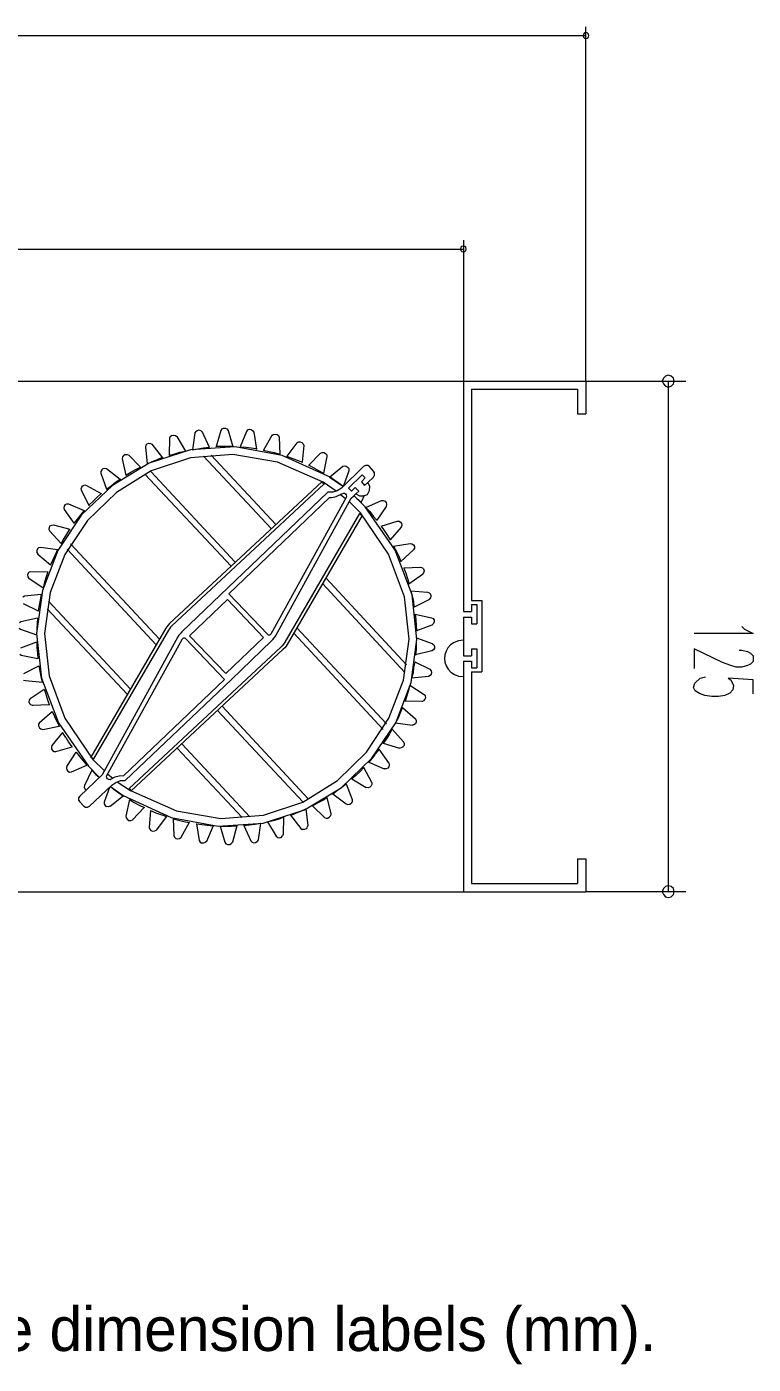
# Model space of a CAD drawing. Extents: x 0 to 248, y -13 to 117.
# Drawn here: x 182 to 248.2, y -13.2 to 108.7 of the extents above; entities that cross this region are included whole.
import ezdxf

# ---------------------------------------------------------------- set-up
doc = ezdxf.new("R2010")
doc.units = 0
doc.layers.add('GEOMETRY', color=7, linetype='Continuous')
doc.layers.add('NOTE', color=1, linetype='Continuous')

msp = doc.modelspace()

# ---------------------------------------------------------------- linework, layer by layer
at = {"layer": 'GEOMETRY', "lineweight": 13}
for points in [[(232.92, 76.38), (232.92, 108.68)], [(232.92, 107.86), (18.58, 107.86)], [(221.76, 89.24), (221.76, 76.38)], [(29.77, 88.42), (221.76, 88.42)], [(29.77, 76.38), (221.76, 76.38)], [(221.76, 76.38), (232.92, 76.38)], [(221.76, 76.38), (221.76, 56.34)], [(222.49, 75.65), (232.16, 75.65)], [(222.49, 75.65), (222.49, 56.4)], [(232.16, 75.65), (232.16, 73.42)], [(232.92, 76.38), (232.92, 73.42)], [(232.92, 76.38), (242.02, 76.38)], [(240.42, 76.38), (240.42, 29.86)], [(232.16, 73.42), (232.92, 73.42)], [(197.49, 71.9), (197.68, 71.94), (197.84, 71.87)], [(199.73, 72.03), (199.64, 71.9)], [(199.73, 72.03), (199.89, 72.09)], [(199.89, 72.09), (200.05, 72.09), (200.2, 72.03)], [(200.2, 72.03), (200.3, 71.9)], [(202.09, 71.94), (201.97, 71.81)], [(202.09, 71.94), (202.25, 72), (202.41, 71.97), (202.57, 71.87)], [(192.92, 70.67), (193.08, 70.74), (193.24, 70.71), (193.37, 70.64)], [(194.97, 71.18), (194.94, 69.63)], [(195.04, 71.34), (194.97, 71.18)], [(194.97, 71.18), (194.97, 71.15)], [(195.04, 71.34), (195.16, 71.43)], [(195.16, 71.43), (195.32, 71.46), (195.51, 71.43), (195.63, 71.34)], [(195.63, 71.34), (196.42, 70.01)], [(195.63, 71.34), (195.63, 71.31)], [(197.27, 71.68), (197.05, 70.14)], [(197.37, 71.81), (197.27, 71.68)], [(197.27, 71.68), (197.27, 71.65)], [(197.37, 71.81), (197.49, 71.9)], [(197.84, 71.87), (197.93, 71.78)], [(197.94, 71.78), (198.57, 70.36)], [(197.94, 71.78), (197.94, 71.75)], [(199.64, 71.9), (199.23, 70.42)], [(199.64, 71.9), (199.64, 71.87)], [(200.3, 71.9), (200.74, 70.42)], [(200.3, 71.9), (200.3, 71.87)], [(201.97, 71.81), (201.4, 70.39)], [(201.97, 71.81), (201.97, 71.78)], [(202.57, 71.87), (202.66, 71.75)], [(202.66, 71.75), (202.91, 70.2)], [(202.66, 71.75), (202.66, 71.72)], [(204.3, 71.43), (203.54, 70.11)], [(204.3, 71.43), (204.43, 71.53)], [(204.3, 71.43), (204.3, 71.4)], [(204.43, 71.53), (204.62, 71.56), (204.77, 71.53)], [(204.77, 71.53), (204.9, 71.43)], [(204.9, 71.43), (204.96, 71.27)], [(204.96, 71.27), (205.03, 69.73)], [(204.96, 71.27), (204.96, 71.24)], [(206.57, 70.77), (205.66, 69.54)], [(206.57, 70.77), (206.73, 70.86)], [(206.57, 70.77), (206.57, 70.74)], [(206.73, 70.86), (206.88, 70.86), (207.04, 70.8)], [(207.04, 70.8), (207.14, 70.67)], [(210.76, 66.8), (209.6, 67.62), (205.23, 69.61), (200.95, 70.4), (196.87, 70.13), (193.11, 68.91), (189.77, 66.89), (186.96, 64.19), (184.8, 60.95), (183.4, 57.31), (182.86, 53.39), (183.31, 49.33), (184.84, 45.25), (187.57, 41.3), (188.57, 40.3)], [(210.16, 66.36), (208.96, 67.18), (204.8, 69), (200.74, 69.69), (196.87, 69.39), (193.3, 68.2), (190.13, 66.25), (187.48, 63.68), (185.43, 60.59), (184.1, 57.13), (183.58, 53.4), (183.99, 49.54), (185.42, 45.66), (187.98, 41.9), (189.02, 40.89)], [(190.69, 69.48), (190.66, 69.32), (191, 67.81)], [(190.78, 69.6), (190.69, 69.48)], [(190.78, 69.6), (190.91, 69.7)], [(190.91, 69.7), (191.1, 69.7), (191.25, 69.64)], [(191.25, 69.63), (192.33, 68.56)], [(191.25, 69.63), (191.25, 69.6)], [(192.8, 70.55), (192.77, 70.39)], [(192.77, 70.39), (192.92, 68.85)], [(192.77, 70.39), (192.77, 70.36)], [(192.92, 70.67), (192.8, 70.55)], [(193.37, 70.64), (194.34, 69.41)], [(193.37, 70.64), (193.37, 70.61)], [(194.94, 69.63), (195.45, 69.76)], [(194.94, 69.63), (194.94, 69.6)], [(195.45, 69.76), (195.92, 69.92)], [(195.92, 69.92), (196.42, 70.01)], [(196.42, 70.01), (196.42, 69.98)], [(197.05, 70.14), (197.56, 70.23)], [(197.05, 70.14), (197.05, 70.11)], [(197.56, 70.23), (198.06, 70.3)], [(198.06, 70.3), (198.57, 70.36)], [(198.06, 69.54), (204.24, 62.95)], [(198.57, 70.36), (198.57, 70.33)], [(198.75, 69.63), (204.65, 63.33)], [(200.74, 70.42), (199.23, 70.42)], [(199.23, 70.42), (199.23, 70.39)], [(200.74, 70.42), (200.74, 70.39)], [(201.4, 70.39), (201.91, 70.36)], [(201.4, 70.39), (201.4, 70.36)], [(201.91, 70.36), (202.41, 70.3)], [(202.41, 70.3), (202.85, 70.24)], [(202.88, 70.23), (202.91, 70.2)], [(202.91, 70.2), (202.91, 70.17)], [(203.54, 70.11), (204.05, 69.98)], [(203.54, 70.11), (203.54, 70.08)], [(204.05, 69.98), (204.52, 69.89)], [(204.52, 69.89), (205.03, 69.73)], [(205.03, 69.73), (205.03, 69.7)], [(205.66, 69.54), (206.13, 69.38)], [(205.66, 69.54), (205.66, 69.51)], [(207.2, 70.52), (207.07, 69)], [(207.14, 70.67), (207.2, 70.52)], [(207.2, 70.52), (207.2, 70.49)], [(208.74, 69.82), (207.67, 68.72)], [(208.74, 69.82), (208.87, 69.89), (209.06, 69.89), (209.18, 69.79)], [(208.74, 69.82), (208.74, 69.79)], [(209.31, 69.51), (209, 68)], [(209.19, 69.79), (209.31, 69.67), (209.31, 69.51)], [(209.31, 69.51), (209.31, 69.48)], [(188.8, 68.31), (188.7, 68.15)], [(188.8, 68.31), (188.92, 68.41)], [(188.92, 68.41), (189.08, 68.44), (189.24, 68.41)], [(189.24, 68.41), (190.47, 67.46)], [(189.24, 68.41), (189.24, 68.38)], [(190.65, 69.32), (190.65, 69.29)], [(191.44, 68.09), (191.88, 68.34)], [(191.88, 68.34), (192.33, 68.56)], [(192.33, 68.56), (192.33, 68.53)], [(192.92, 68.85), (193.4, 69.07)], [(192.92, 68.85), (192.92, 68.82)], [(193.4, 69.07), (193.87, 69.26)], [(194.34, 69.42), (193.96, 69.29), (193.87, 69.26)], [(194.34, 69.42), (194.34, 69.38)], [(213.19, 68.6), (213.03, 68.69), (212.84, 68.69), (212.65, 68.6), (210.64, 66.64), (210.26, 66.39), (209.85, 66.26), (209.41, 66.26), (196.08, 53.53)], [(206.13, 69.38), (206.6, 69.19)], [(206.6, 69.19), (207.08, 69)], [(207.07, 69), (207.07, 68.97)], [(207.67, 68.72), (208.11, 68.5)], [(207.67, 68.72), (207.67, 68.69)], [(208.11, 68.5), (208.55, 68.25)], [(209.56, 67.65), (210.76, 68.63)], [(210.76, 68.63), (210.92, 68.66), (211.08, 68.63), (211.24, 68.53)], [(210.76, 68.63), (210.76, 68.6)], [(211.23, 68.53), (211.3, 68.41), (211.3, 68.22)], [(213.57, 67.65), (213.66, 67.81), (213.66, 68.03), (213.57, 68.19), (213.19, 68.6)], [(188.7, 68.15), (188.7, 68), (189.24, 66.55)], [(188.7, 68), (188.7, 67.97)], [(189.65, 66.86), (190.06, 67.18)], [(190.06, 67.18), (190.47, 67.46)], [(190.47, 67.46), (190.47, 67.43)], [(191, 67.81), (191.44, 68.09)], [(191, 67.81), (191, 67.78)], [(192.73, 67.9), (200.58, 59.52)], [(193.27, 68.15), (200.96, 59.9)], [(194.97, 54.29), (208.84, 67.21)], [(208.56, 68.25), (209, 68)], [(208.84, 67.21), (209.03, 66.99)], [(208.84, 67.21), (208.84, 67.18)], [(209, 68), (209, 67.97)], [(209.56, 67.65), (209.97, 67.37)], [(209.56, 67.65), (209.56, 67.62)], [(209.97, 67.37), (210.38, 67.08)], [(210.38, 67.08), (210.76, 66.8)], [(211.3, 68.22), (210.82, 66.83)], [(211.27, 66.64), (212.53, 67.84)], [(211.3, 68.22), (211.3, 68.19)], [(212.46, 67.21), (212.81, 67.56)], [(212.46, 67.21), (212.75, 66.89)], [(212.53, 67.84), (212.81, 67.56)], [(212.75, 66.89), (213.03, 67.15)], [(213, 66.07), (213.19, 66.42), (213.22, 66.8), (213.03, 67.15)], [(213.03, 67.15), (213.57, 67.65)], [(186.9, 66.61), (186.93, 66.45), (187.63, 65.07), (188.01, 65.44)], [(186.97, 66.77), (186.91, 66.61)], [(186.94, 66.45), (186.94, 66.42)], [(186.97, 66.77), (187.09, 66.89)], [(187.09, 66.89), (187.25, 66.93), (187.41, 66.89), (188.73, 66.14)], [(187.41, 66.89), (187.41, 66.86)], [(188.35, 65.79), (188.73, 66.14)], [(188.73, 66.14), (188.73, 66.11)], [(189.24, 66.55), (189.65, 66.86)], [(189.24, 66.55), (189.24, 66.52)], [(189.58, 39.44), (190.75, 38.63), (195.13, 36.63), (199.41, 35.83), (203.5, 36.1), (207.26, 37.32), (210.61, 39.33), (213.42, 42.03), (215.58, 45.26), (216.98, 48.91), (217.52, 52.83), (217.07, 56.9), (215.54, 60.98), (212.81, 64.94), (211.77, 65.95)], [(195.19, 54.1), (209.03, 66.99)], [(200.36, 57), (209.56, 65.79), (209.73, 65.79), (209.89, 65.8), (210.03, 65.83), (210.16, 65.87), (210.28, 65.92), (210.39, 65.98), (210.49, 66.03), (210.58, 66.08), (210.67, 66.12), (210.76, 66.16), (210.84, 66.17), (210.92, 66.17), (211.01, 66.11)], [(209.03, 66.99), (209.03, 66.96)], [(211.01, 65.66), (210.54, 66.04)], [(211.01, 66.11), (211.08, 66.01), (211.11, 65.89), (211.08, 65.79)], [(211.27, 66.64), (211.55, 66.36)], [(211.52, 65.73), (211.74, 65.89), (211.96, 66.11), (212.27, 65.92), (212.65, 65.92), (213, 66.07)], [(211.55, 66.36), (211.9, 66.7)], [(211.77, 65.95), (212.05, 65.7)], [(211.9, 66.7), (212.21, 66.36)], [(211.96, 66.11), (212.21, 66.36)], [(212.72, 65.95), (212.43, 65.35)], [(185.45, 65.13), (185.36, 65), (185.33, 64.85)], [(185.33, 64.85), (185.36, 64.69), (186.24, 63.43)], [(185.36, 64.69), (185.36, 64.66)], [(185.45, 65.13), (185.61, 65.19), (185.77, 65.19), (187.19, 64.59)], [(185.77, 65.19), (185.77, 65.16)], [(187.63, 65.07), (187.63, 65.03)], [(188.01, 65.44), (188.35, 65.79)], [(190.21, 39.88), (191.41, 39.07), (195.59, 37.23), (199.66, 36.54), (203.54, 36.84), (207.11, 38.03), (210.27, 39.98), (212.93, 42.56), (214.97, 45.66), (216.3, 49.13), (216.8, 52.86), (216.38, 56.73), (214.94, 60.61), (212.37, 64.37), (211.36, 65.38)], [(211.08, 65.79), (204.21, 53.34), (204.14, 53.28)], [(204.27, 52.71), (204.39, 52.84), (204.52, 53), (204.55, 53.03), (204.62, 53.15), (211.52, 65.73)], [(212.05, 65.7), (212.43, 65.35)], [(212.43, 65.35), (212.43, 65.32)], [(212.87, 64.88), (214.29, 65.51)], [(212.87, 64.88), (213.22, 64.5)], [(212.87, 64.88), (212.87, 64.85)], [(214.7, 64.97), (213.85, 63.71)], [(214.29, 65.51), (214.45, 65.51), (214.61, 65.45)], [(214.29, 65.51), (214.29, 65.48)], [(214.61, 65.44), (214.7, 65.32), (214.73, 65.16), (214.7, 64.97)], [(214.7, 64.97), (214.7, 64.94)], [(186.56, 63.8), (186.24, 63.43)], [(186.24, 63.43), (186.24, 63.4)], [(186.87, 64.21), (186.72, 64.03), (186.56, 63.81)], [(187.19, 64.59), (186.87, 64.21)], [(187.19, 64.59), (187.19, 64.56)], [(212.27, 64.31), (205.47, 52.59)], [(212.53, 64.15), (205.69, 52.4)], [(212.28, 64.31), (212.53, 64.15)], [(212.28, 64.31), (212.28, 64.28)], [(212.53, 64.15), (212.53, 64.12)], [(213.22, 64.5), (213.53, 64.09)], [(213.53, 64.09), (213.85, 63.71)], [(213.85, 63.71), (213.85, 63.68)], [(214.26, 63.18), (215.71, 63.62), (215.9, 63.62), (216.03, 63.52)], [(215.71, 63.62), (215.71, 63.58)], [(216.03, 63.52), (216.12, 63.4), (216.15, 63.24), (216.09, 63.08)], [(184, 63.05), (183.97, 62.89), (184.04, 62.74)], [(184.07, 63.21), (184, 63.05)], [(184.04, 62.73), (185.08, 61.6)], [(184.04, 62.73), (184.04, 62.7)], [(184.07, 63.21), (184.22, 63.27)], [(184.23, 63.27), (184.38, 63.3), (185.87, 62.89)], [(184.38, 63.3), (184.38, 63.27)], [(185.58, 62.45), (185.33, 62.04)], [(185.86, 62.89), (185.58, 62.45)], [(185.86, 62.89), (185.86, 62.86)], [(204.24, 62.95), (204.24, 62.92)], [(204.65, 63.33), (204.65, 63.3)], [(214.26, 63.18), (214.54, 62.77)], [(214.26, 63.18), (214.26, 63.14)], [(214.54, 62.76), (214.83, 62.32)], [(214.83, 62.32), (215.08, 61.91)], [(216.09, 63.08), (215.08, 61.91)], [(216.09, 63.08), (216.09, 63.05)], [(182.93, 61.09), (182.87, 60.94)], [(182.93, 61.09), (183.06, 61.22)], [(183.06, 61.22), (183.25, 61.25), (184.76, 61.03)], [(183.25, 61.25), (183.25, 61.22)], [(184.76, 61.03), (184.54, 60.56)], [(184.76, 61.03), (184.76, 61)], [(185.33, 62.04), (185.08, 61.6)], [(185.08, 61.6), (185.08, 61.57)], [(185.64, 61.06), (193.74, 52.37)], [(185.93, 61.57), (194.06, 52.87)], [(215.08, 61.91), (215.08, 61.88)], [(215.39, 61.35), (216.91, 61.6), (217.06, 61.57), (217.19, 61.47)], [(215.39, 61.35), (215.65, 60.87)], [(215.39, 61.35), (215.39, 61.32)], [(216.06, 59.96), (217.19, 61)], [(216.91, 61.6), (216.91, 61.57)], [(217.19, 61.47), (217.29, 61.32)], [(217.29, 61.32), (217.29, 61.16), (217.19, 61)], [(217.19, 61), (217.19, 60.97)], [(182.87, 60.94), (182.87, 60.78)], [(182.87, 60.78), (182.97, 60.62)], [(182.97, 60.62), (184.13, 59.64)], [(182.97, 60.62), (182.97, 60.59)], [(184.32, 60.09), (184.13, 59.65)], [(184.54, 60.56), (184.32, 60.09)], [(215.65, 60.87), (215.87, 60.43)], [(215.87, 60.43), (216.05, 59.96)], [(216.06, 59.96), (216.06, 59.93)], [(182.08, 58.89), (182.02, 58.73), (182.05, 58.54), (182.15, 58.41)], [(182.21, 59.01), (182.08, 58.89)], [(182.21, 59.01), (182.34, 59.05), (183.88, 59.01)], [(182.33, 59.05), (182.33, 59.02)], [(183.72, 58.54), (183.56, 58.07)], [(183.88, 59.01), (183.72, 58.54)], [(183.88, 59.01), (183.88, 58.98)], [(184.13, 59.64), (184.13, 59.61)], [(216.31, 59.36), (217.85, 59.42), (218.01, 59.36)], [(216.31, 59.36), (216.31, 59.33), (216.5, 58.89)], [(216.31, 59.36), (216.31, 59.33)], [(216.5, 58.89), (216.65, 58.41)], [(216.78, 57.91), (218.04, 58.8)], [(217.85, 59.42), (217.85, 59.39)], [(218.01, 59.36), (218.11, 59.27)], [(218.13, 58.92), (218.04, 58.8)], [(218.04, 58.8), (218.04, 58.76)], [(218.11, 59.27), (218.17, 59.11), (218.13, 58.92)], [(182.15, 58.42), (183.44, 57.56)], [(182.15, 58.42), (182.15, 58.39)], [(183.56, 58.07), (183.44, 57.57)], [(183.44, 57.57), (183.44, 57.53)], [(208.9, 57.94), (216.43, 49.84)], [(209.22, 58.45), (216.56, 50.54)], [(216.66, 58.42), (216.78, 57.91)], [(216.78, 57.91), (216.78, 57.88)], [(183.28, 56.93), (181.74, 56.78), (181.61, 56.71)], [(181.64, 56.12), (183, 55.45)], [(183.19, 56.43), (183.09, 55.96)], [(183.28, 56.93), (183.19, 56.43)], [(183.28, 56.93), (183.28, 56.9)], [(183.94, 56.34), (191.41, 48.33)], [(196.8, 53.18), (200.24, 56.49)], [(200.24, 56.49), (203.54, 53.03)], [(200.36, 57), (203.92, 53.31)], [(216.97, 57.28), (217.07, 56.81)], [(216.97, 57.28), (218.48, 57.15), (218.64, 57.09)], [(216.97, 57.28), (216.97, 57.25)], [(217.07, 56.81), (217.19, 56.3)], [(217.19, 56.3), (217.25, 55.8)], [(217.25, 55.8), (218.64, 56.49)], [(218.48, 57.15), (218.48, 57.12)], [(218.64, 57.09), (218.74, 56.97), (218.77, 56.81)], [(218.73, 56.62), (218.64, 56.49)], [(218.64, 56.49), (218.64, 56.46)], [(218.77, 56.81), (218.74, 56.62)], [(221.76, 56.34), (221.76, 55.39)], [(222.49, 56.4), (223.43, 56.4)], [(223.43, 56.4), (223.43, 49.88)], [(183.09, 55.96), (183.06, 55.83), (183, 55.45)], [(183, 55.45), (183, 55.42)], [(183.82, 55.64), (191.13, 47.83)], [(184.2, 56.05), (184.2, 56.02)], [(217.25, 55.8), (217.25, 55.77)], [(217.35, 55.14), (217.41, 54.63)], [(217.35, 55.14), (218.86, 54.82), (218.99, 54.76)], [(217.35, 55.14), (217.35, 55.11)], [(221.76, 55.39), (222.49, 55.39)], [(221.76, 54.89), (222.49, 54.89)], [(221.76, 54.89), (221.76, 51.36)], [(222.49, 56.02), (222.99, 56.02)], [(222.49, 56.02), (222.49, 55.39)], [(222.49, 54.89), (222.49, 54.26)], [(222.99, 56.02), (222.99, 54.26)], [(181.26, 53.88), (181.39, 53.78), (182.84, 53.28)], [(182.93, 54.79), (181.42, 54.45), (181.29, 54.35)], [(182.87, 53.78), (182.84, 53.28)], [(182.9, 54.29), (182.87, 53.78)], [(182.93, 54.79), (182.9, 54.29)], [(182.93, 54.79), (182.93, 54.76)], [(194.63, 53.88), (187.79, 42.12)], [(194.97, 53.81), (194.88, 53.69), (188.04, 41.96)], [(194.72, 54), (194.63, 53.88)], [(194.63, 53.88), (194.63, 53.85)], [(194.97, 54.29), (194.85, 54.16), (194.72, 54)], [(194.88, 53.69), (194.88, 53.66)], [(194.97, 54.29), (194.97, 54.26)], [(195.07, 53.97), (194.97, 53.81)], [(195.19, 54.1), (195.07, 53.97)], [(195.19, 54.1), (195.19, 54.07)], [(206.57, 53.91), (214.73, 45.15)], [(217.41, 54.63), (217.44, 54.13)], [(217.44, 54.13), (217.47, 53.63)], [(219.02, 54.29), (218.89, 54.16), (217.47, 53.63)], [(218.86, 54.82), (218.86, 54.79)], [(218.89, 54.16), (218.89, 54.13)], [(218.99, 54.76), (219.08, 54.6)], [(219.08, 54.6), (219.08, 54.45), (219.02, 54.29)], [(222.49, 54.26), (222.99, 54.26)], [(247.13, 54.04), (247.38, 53.78), (248.17, 53.4), (242.78, 53.4)], [(181.42, 52.08), (182.87, 52.62)], [(182.84, 53.28), (182.84, 53.25)], [(182.87, 52.62), (182.87, 52.11)], [(182.87, 52.62), (182.87, 52.59)], [(196.08, 53.53), (195.95, 53.37), (195.82, 53.25), (195.73, 53.09), (188.83, 40.52)], [(189.33, 40.14), (189.27, 40.23), (189.24, 40.33), (189.27, 40.45), (196.14, 52.9), (196.2, 52.96)], [(196.2, 52.96), (196.26, 53), (196.36, 53), (196.42, 52.93)], [(196.42, 52.93), (199.98, 49.21)], [(196.8, 53.18), (200.11, 49.75)], [(200.11, 49.75), (203.54, 53.03)], [(200.61, 49.21), (204.27, 52.71)], [(204.14, 53.28), (204.08, 53.25), (203.99, 53.25), (203.92, 53.31)], [(205.47, 52.59), (205.37, 52.43), (205.25, 52.27)], [(205.47, 52.59), (205.47, 52.55)], [(206.29, 53.41), (214.45, 44.64)], [(217.47, 53), (217.44, 52.46)], [(217.44, 52.46), (217.44, 51.96)], [(217.47, 53.63), (217.47, 53.59)], [(217.47, 53), (218.92, 52.49)], [(217.47, 53), (217.47, 52.96)], [(218.92, 52.49), (219.05, 52.37)], [(218.92, 52.49), (218.92, 52.46)], [(221.76, 52.77), (221.32, 52.71), (220.92, 52.57), (220.59, 52.35), (220.34, 52.09), (220.17, 51.79), (220.06, 51.45), (220.03, 51.11), (220.07, 50.77), (220.18, 50.43), (220.36, 50.13), (220.61, 49.86), (220.93, 49.65), (221.32, 49.5), (221.76, 49.47)], [(181.33, 51.51), (181.45, 51.42), (182.97, 51.1)], [(182.87, 52.11), (182.93, 51.61)], [(182.93, 51.61), (182.97, 51.1)], [(191.29, 39.26), (205.12, 52.15)], [(191.47, 39.04), (205.34, 51.96)], [(205.25, 52.27), (205.12, 52.14)], [(205.12, 52.14), (205.12, 52.11)], [(205.59, 52.24), (205.47, 52.08), (205.34, 51.96)], [(205.34, 51.96), (205.34, 51.92)], [(205.69, 52.4), (205.59, 52.24)], [(205.69, 52.4), (205.69, 52.37)], [(217.44, 51.96), (217.38, 51.45)], [(219.02, 51.89), (218.89, 51.8), (217.38, 51.45)], [(217.38, 51.45), (217.38, 51.42)], [(218.89, 51.8), (218.89, 51.77)], [(219.11, 52.05), (219.02, 51.89)], [(219.05, 52.37), (219.11, 52.21), (219.11, 52.05)], [(221.76, 51.36), (222.49, 51.36)], [(222.49, 51.99), (222.99, 51.99)], [(222.49, 51.99), (222.49, 51.36)], [(222.99, 51.99), (222.99, 50.25)], [(246.88, 51.86), (247.13, 51.86), (247.66, 51.74), (247.92, 51.61), (248.17, 51.36), (248.17, 50.85), (247.92, 50.6), (247.66, 50.47), (247.13, 50.32), (246.62, 50.32), (246.12, 50.47), (245.36, 50.73), (242.78, 51.99), (242.78, 50.19)], [(181.7, 49.75), (183.06, 50.44)], [(182.97, 51.1), (182.97, 51.07)], [(183.06, 50.44), (183.16, 49.97)], [(183.06, 50.44), (183.06, 50.41)], [(216.12, 50.19), (216.12, 50.16)], [(217.22, 50.32), (217.16, 49.81)], [(217.32, 50.82), (217.25, 50.41), (217.22, 50.32)], [(217.32, 50.82), (218.7, 50.13)], [(217.32, 50.82), (217.32, 50.79)], [(218.7, 50.13), (218.8, 50), (218.86, 49.84)], [(218.7, 50.13), (218.7, 50.1)], [(221.76, 50.88), (222.49, 50.88)], [(221.76, 50.88), (221.76, 49.94)], [(222.49, 50.88), (222.49, 50.25)], [(222.49, 50.25), (222.99, 50.25)], [(181.67, 49.15), (181.83, 49.09), (183.38, 48.96)], [(183.15, 49.97), (183.25, 49.47)], [(183.25, 49.47), (183.37, 48.96)], [(183.38, 48.96), (183.38, 48.93)], [(187.16, 37.65), (187.31, 37.55), (187.5, 37.55), (187.69, 37.65), (189.71, 39.57), (190.09, 39.82), (190.5, 39.98), (190.94, 39.98), (200.61, 49.21)], [(199.98, 49.21), (190.78, 40.42), (190.37, 40.39), (189.99, 40.3)], [(217.16, 49.81), (217.03, 49.31)], [(218.73, 49.56), (218.58, 49.47), (217.03, 49.31)], [(217.03, 49.31), (217.03, 49.28)], [(218.58, 49.47), (218.58, 49.44)], [(218.83, 49.69), (218.73, 49.56)], [(218.86, 49.84), (218.83, 49.69)], [(221.76, 49.94), (221.76, 29.86)], [(222.49, 49.88), (223.43, 49.88)], [(222.49, 49.88), (222.49, 30.62)], [(248.17, 47.89), (248.17, 49.18), (245.87, 49.31), (246.12, 49.18), (246.37, 48.65), (246.32, 48.24), (246.03, 47.94), (245.57, 47.74), (244.99, 47.65), (244.38, 47.65), (243.77, 47.73), (243.26, 47.91), (242.89, 48.15), (242.73, 48.47), (242.85, 48.86), (243.32, 49.31), (243.82, 49.43)], [(182.27, 47.45), (183.53, 48.33)], [(183.53, 48.33), (183.69, 47.86)], [(183.53, 48.33), (183.53, 48.3)], [(183.69, 47.86), (183.85, 47.35)], [(191.13, 47.83), (191.13, 47.8)], [(191.41, 48.33), (191.41, 48.3)], [(216.59, 47.7), (216.44, 47.23)], [(216.75, 48.21), (216.59, 47.7)], [(216.87, 48.68), (216.75, 48.2)], [(216.87, 48.68), (216.87, 48.65)], [(216.88, 48.68), (218.17, 47.83)], [(218.17, 47.83), (218.26, 47.7)], [(218.17, 47.83), (218.17, 47.8)], [(218.26, 47.7), (218.29, 47.54), (218.23, 47.39)], [(182.18, 47.32), (182.15, 47.16), (182.21, 47.01), (182.33, 46.88)], [(182.27, 47.45), (182.18, 47.32)], [(182.27, 47.45), (182.27, 47.42)], [(184.01, 46.88), (182.49, 46.82), (182.34, 46.88)], [(182.49, 46.82), (182.49, 46.79)], [(183.85, 47.35), (184, 46.91), (184, 46.88)], [(184.01, 46.88), (184.01, 46.85)], [(199.35, 46.38), (207.11, 38.06)], [(199.76, 46.76), (207.61, 38.31)], [(216.21, 46.63), (215.99, 46.16)], [(216.21, 46.63), (217.38, 45.62)], [(216.21, 46.63), (216.21, 46.6)], [(218.14, 47.26), (217.98, 47.2), (216.43, 47.23)], [(216.44, 47.23), (216.44, 47.2)], [(217.98, 47.2), (217.98, 47.16)], [(218.23, 47.39), (218.13, 47.26)], [(183.12, 45.27), (183.03, 45.12), (183.03, 44.96), (183.12, 44.8)], [(183.12, 45.27), (184.26, 46.28)], [(183.12, 45.27), (183.12, 45.24)], [(184.26, 46.28), (184.48, 45.81)], [(184.26, 46.28), (184.26, 46.25)], [(184.48, 45.81), (184.7, 45.37)], [(184.7, 45.37), (184.92, 44.93)], [(215.8, 45.68), (215.55, 45.24)], [(215.55, 45.24), (217.1, 45.02)], [(215.55, 45.24), (215.55, 45.21)], [(215.99, 46.16), (215.8, 45.68)], [(217.38, 45.15), (217.25, 45.05), (217.1, 45.02)], [(217.38, 45.62), (217.44, 45.46), (217.44, 45.31)], [(217.38, 45.62), (217.38, 45.59)], [(217.44, 45.3), (217.38, 45.15)], [(183.12, 44.8), (183.25, 44.71), (183.41, 44.64)], [(183.41, 44.64), (184.92, 44.93)], [(183.41, 44.64), (183.41, 44.61)], [(185.52, 43.92), (185.23, 44.36), (184.23, 43.19)], [(184.92, 44.93), (184.92, 44.9)], [(185.23, 44.36), (185.23, 44.33)], [(185.52, 43.92), (185.77, 43.48)], [(215.02, 44.23), (214.73, 43.79)], [(216.28, 43.51), (215.27, 44.68), (215.01, 44.23)], [(215.27, 44.68), (215.27, 44.64)], [(217.1, 45.02), (217.1, 44.99)], [(184.23, 43.19), (184.2, 43.04), (184.2, 42.88), (184.29, 42.72)], [(184.23, 43.19), (184.23, 43.16)], [(184.29, 42.72), (184.45, 42.63), (184.6, 42.63)], [(184.6, 42.63), (186.09, 43.07)], [(185.77, 43.48), (186.08, 43.07)], [(186.08, 43.07), (186.08, 43.04)], [(195.67, 42.94), (201.59, 36.61)], [(196.08, 43.32), (202.28, 36.67)], [(214.95, 41.59), (214.07, 42.85), (213.75, 42.44)], [(214.07, 42.85), (214.07, 42.82)], [(214.73, 43.79), (214.45, 43.38)], [(214.45, 43.38), (215.93, 42.94)], [(214.45, 43.38), (214.45, 43.35)], [(216.25, 43.07), (216.09, 42.97), (215.93, 42.94)], [(215.93, 42.94), (215.93, 42.91)], [(216.34, 43.35), (216.34, 43.19), (216.24, 43.07)], [(216.28, 43.51), (216.34, 43.35)], [(216.28, 43.51), (216.28, 43.48)], [(184.6, 42.63), (184.6, 42.6)], [(185.61, 41.27), (186.46, 42.56), (186.78, 42.15)], [(186.46, 42.56), (186.46, 42.53)], [(186.78, 42.15), (187.09, 41.78)], [(187.09, 41.78), (187.44, 41.4)], [(187.79, 42.12), (188.04, 41.97)], [(187.79, 42.12), (187.79, 42.09)], [(188.04, 41.97), (188.04, 41.93)], [(213.12, 41.65), (214.54, 41.05)], [(213.12, 41.65), (213.12, 41.62)], [(213.44, 42.03), (213.13, 41.65)], [(213.6, 42.22), (213.44, 42.03)], [(213.6, 42.25), (213.6, 42.22)], [(213.75, 42.44), (213.63, 42.25)], [(214.95, 41.59), (214.98, 41.43), (214.95, 41.24)], [(214.95, 41.59), (214.95, 41.56)], [(185.61, 41.27), (185.58, 41.11)], [(185.58, 41.11), (185.61, 40.96), (185.71, 40.83)], [(185.61, 41.27), (185.61, 41.24)], [(185.71, 40.83), (185.86, 40.74)], [(185.86, 40.74), (186.05, 40.77)], [(186.05, 40.77), (187.44, 41.4)], [(186.05, 40.77), (186.05, 40.74)], [(186.78, 38.56), (188.83, 40.52)], [(187.88, 40.93), (187.22, 39.54)], [(187.44, 41.4), (187.44, 41.37)], [(187.88, 40.93), (188.26, 40.55)], [(187.88, 40.93), (187.88, 40.89)], [(188.26, 40.55), (188.57, 40.3)], [(189.99, 40.3), (189.64, 40.11), (189.55, 40.04), (189.43, 40.07), (189.33, 40.14)], [(189.36, 40.58), (189.8, 40.2)], [(211.96, 40.45), (211.58, 40.14), (212.9, 39.35)], [(211.96, 40.45), (212.34, 40.8)], [(213.41, 39.82), (212.68, 41.18), (212.34, 40.8)], [(212.68, 41.18), (212.68, 41.15)], [(214.86, 41.11), (214.7, 41.05), (214.54, 41.05)], [(214.54, 41.05), (214.54, 41.02)], [(214.95, 41.24), (214.86, 41.11)], [(187.22, 39.54), (187.19, 39.38)], [(187.19, 39.38), (187.25, 39.22)], [(187.22, 39.54), (187.22, 39.51)], [(187.25, 39.22), (187.35, 39.13)], [(189.49, 39.35), (189.01, 38.03)], [(189.58, 39.44), (189.93, 39.16)], [(189.93, 39.16), (190.34, 38.88)], [(191.29, 39.26), (191.47, 39.04)], [(191.29, 39.26), (191.29, 39.22)], [(191.47, 39.04), (191.47, 39)], [(209.85, 38.78), (210.29, 39.1)], [(210.29, 39.1), (210.67, 39.38)], [(210.67, 39.38), (211.08, 39.7)], [(211.08, 39.7), (211.61, 38.25)], [(211.08, 39.7), (211.08, 39.66)], [(211.58, 40.14), (211.58, 40.11)], [(213.22, 39.38), (213.06, 39.32), (212.91, 39.35)], [(212.91, 39.35), (212.91, 39.32)], [(213.22, 39.38), (213.35, 39.51)], [(213.41, 39.63), (213.35, 39.51)], [(213.41, 39.82), (213.41, 39.63)], [(213.41, 39.82), (213.41, 39.79)], [(186.78, 38.56), (186.68, 38.4), (186.68, 38.21), (186.78, 38.06), (187.16, 37.65)], [(189.02, 38.03), (189.02, 37.87), (189.11, 37.71)], [(189.02, 38.03), (189.02, 37.99)], [(189.55, 37.65), (190.75, 38.59)], [(190.34, 38.88), (190.75, 38.59)], [(190.75, 38.59), (190.75, 38.56)], [(191.32, 38.25), (191, 36.73)], [(191.32, 38.25), (191.76, 37.99)], [(191.32, 38.25), (191.32, 38.22)], [(191.76, 37.99), (192.2, 37.74)], [(207.99, 37.68), (208.43, 37.93)], [(208.43, 37.93), (208.87, 38.18)], [(208.87, 38.18), (209.31, 38.44)], [(209.31, 38.44), (209.66, 36.96)], [(209.31, 38.44), (209.31, 38.4)], [(209.85, 38.78), (211.08, 37.87)], [(209.85, 38.78), (209.85, 38.75)], [(211.08, 37.87), (211.23, 37.81), (211.39, 37.84)], [(211.08, 37.87), (211.08, 37.84)], [(211.39, 37.84), (211.55, 37.93)], [(211.61, 38.09), (211.55, 37.93)], [(211.61, 38.25), (211.61, 38.09)], [(211.61, 38.25), (211.61, 38.22)], [(189.11, 37.71), (189.24, 37.62)], [(189.55, 37.65), (189.39, 37.59), (189.24, 37.62)], [(189.55, 37.65), (189.55, 37.62)], [(191, 36.73), (191.03, 36.58)], [(191, 36.73), (191, 36.7)], [(191.03, 36.58), (191.13, 36.45)], [(192.67, 37.52), (191.6, 36.42)], [(192.2, 37.74), (192.67, 37.52)], [(192.67, 37.52), (192.67, 37.49)], [(193.24, 37.27), (193.11, 35.72)], [(193.24, 37.27), (193.71, 37.05)], [(193.24, 37.27), (193.24, 37.24)], [(193.71, 37.05), (194.18, 36.89)], [(194.69, 36.7), (193.74, 35.47)], [(194.18, 36.89), (194.69, 36.7)], [(194.66, 36.7), (194.66, 36.67)], [(204.9, 36.48), (205.37, 36.64)], [(205.37, 36.64), (205.34, 35.1)], [(205.37, 36.64), (205.37, 36.61)], [(206, 36.83), (206.35, 36.96)], [(206, 36.83), (206.95, 35.63)], [(206, 36.83), (206, 36.8)], [(206.38, 36.99), (206.47, 37.02)], [(206.47, 37.02), (206.95, 37.21)], [(206.95, 37.21), (207.39, 37.4)], [(207.39, 37.4), (207.58, 35.88)], [(207.39, 37.4), (207.39, 37.36)], [(207.99, 37.68), (209.09, 36.61)], [(207.99, 37.68), (207.99, 37.65)], [(209.09, 36.61), (209.25, 36.55), (209.41, 36.55)], [(209.09, 36.61), (209.09, 36.58)], [(209.41, 36.55), (209.53, 36.64)], [(209.63, 36.76), (209.53, 36.64)], [(209.66, 36.96), (209.63, 36.77)], [(209.66, 36.96), (209.66, 36.92)], [(191.13, 36.45), (191.25, 36.36)], [(191.25, 36.36), (191.44, 36.36)], [(191.44, 36.36), (191.6, 36.42)], [(191.6, 36.42), (191.6, 36.39)], [(193.11, 35.72), (193.18, 35.57)], [(193.11, 35.72), (193.11, 35.69)], [(193.18, 35.57), (193.27, 35.44)], [(193.27, 35.44), (193.43, 35.38), (193.62, 35.41)], [(193.62, 35.41), (193.74, 35.47)], [(193.74, 35.47), (193.74, 35.44)], [(195.29, 36.51), (195.35, 34.97)], [(195.29, 36.51), (195.79, 36.39)], [(195.29, 36.51), (195.29, 36.48)], [(195.79, 36.39), (196.26, 36.26)], [(196.77, 36.17), (196.01, 34.81)], [(196.26, 36.26), (196.77, 36.17)], [(196.77, 36.17), (196.77, 36.14)], [(197.43, 36.04), (197.68, 34.53)], [(197.43, 36.04), (197.46, 36.04), (197.9, 35.98)], [(197.43, 36.04), (197.43, 36.01)], [(197.9, 35.98), (198.41, 35.91)], [(198.94, 35.85), (198.34, 34.43)], [(198.41, 35.91), (198.94, 35.85)], [(198.94, 35.85), (198.94, 35.82)], [(199.57, 35.82), (200.01, 34.37)], [(199.57, 35.82), (200.58, 35.82)], [(199.57, 35.82), (199.57, 35.79)], [(200.58, 35.82), (201.09, 35.85)], [(201.09, 35.85), (200.71, 34.37)], [(201.09, 35.85), (201.09, 35.82)], [(201.75, 35.88), (202.25, 35.95)], [(201.75, 35.88), (202.38, 34.5)], [(201.75, 35.88), (201.75, 35.85)], [(202.25, 35.95), (202.76, 36.01)], [(202.76, 36.01), (203.26, 36.1)], [(203.26, 36.1), (203.04, 34.59)], [(203.26, 36.1), (203.26, 36.07)], [(203.89, 36.23), (204.4, 36.36)], [(203.89, 36.23), (204.68, 34.91)], [(203.89, 36.23), (203.89, 36.2)], [(204.4, 36.36), (204.9, 36.48)], [(206.95, 35.63), (207.07, 35.54)], [(206.95, 35.63), (206.95, 35.6)], [(207.42, 35.6), (207.26, 35.54), (207.07, 35.54)], [(207.52, 35.72), (207.42, 35.6)], [(207.58, 35.88), (207.52, 35.73)], [(207.58, 35.88), (207.58, 35.85)], [(195.35, 34.97), (195.41, 34.84)], [(195.35, 34.97), (195.35, 34.94)], [(195.41, 34.84), (195.54, 34.72)], [(195.54, 34.72), (195.73, 34.69), (195.89, 34.72)], [(195.89, 34.72), (196.01, 34.81)], [(196.01, 34.81), (196.01, 34.78)], [(197.68, 34.53), (197.75, 34.37)], [(197.68, 34.53), (197.68, 34.5)], [(197.75, 34.37), (197.9, 34.28)], [(198.22, 34.34), (198.06, 34.28), (197.9, 34.28)], [(198.34, 34.43), (198.22, 34.34)], [(198.34, 34.43), (198.34, 34.4)], [(200.02, 34.37), (200.11, 34.21)], [(200.02, 34.37), (200.02, 34.34)], [(200.11, 34.21), (200.27, 34.15), (200.46, 34.15)], [(200.46, 34.15), (200.58, 34.24)], [(200.71, 34.37), (200.58, 34.24)], [(200.71, 34.37), (200.71, 34.34)], [(202.38, 34.5), (202.5, 34.37)], [(202.38, 34.5), (202.38, 34.47)], [(202.5, 34.37), (202.66, 34.31), (202.82, 34.34)], [(202.82, 34.34), (202.95, 34.43)], [(203.04, 34.59), (202.95, 34.43)], [(203.04, 34.59), (203.04, 34.56)], [(204.68, 34.91), (204.84, 34.81)], [(204.68, 34.91), (204.68, 34.88)], [(204.84, 34.81), (204.99, 34.78)], [(204.99, 34.78), (205.15, 34.81)], [(205.15, 34.81), (205.28, 34.94)], [(205.34, 35.1), (205.28, 34.94)], [(205.34, 35.1), (205.34, 35.06)], [(232.16, 32.86), (232.92, 32.86)], [(232.16, 32.86), (232.16, 30.62)], [(232.92, 32.86), (232.92, 29.86)], [(222.49, 30.62), (232.16, 30.62)], [(29.77, 29.86), (221.76, 29.86)], [(221.76, 29.86), (232.92, 29.86)], [(242.03, 29.86), (232.92, 29.86)]]:
    msp.add_lwpolyline(points, dxfattribs=at)
for points in [[(232.92, 107.61), (233.04, 107.64), (233.14, 107.74), (233.17, 107.86), (233.14, 108.02), (233.04, 108.12), (232.92, 108.15), (232.79, 108.12), (232.7, 108.02), (232.66, 107.86), (232.7, 107.74), (232.79, 107.64), (232.92, 107.61)], [(221.76, 88.17), (221.89, 88.2), (221.98, 88.29), (222.01, 88.42), (221.98, 88.58), (221.89, 88.67), (221.76, 88.7), (221.6, 88.67), (221.51, 88.58), (221.48, 88.42), (221.51, 88.29), (221.6, 88.2), (221.76, 88.17)], [(240.42, 75.84), (240.7, 75.94), (240.89, 76.13), (240.95, 76.38), (240.89, 76.66), (240.7, 76.85), (240.42, 76.92), (240.16, 76.85), (239.98, 76.66), (239.88, 76.38), (239.98, 76.13), (240.16, 75.94), (240.42, 75.84)], [(240.42, 29.33), (240.7, 29.39), (240.89, 29.61), (240.95, 29.86), (240.89, 30.15), (240.7, 30.34), (240.42, 30.4), (240.16, 30.34), (239.98, 30.15), (239.88, 29.86), (239.98, 29.61), (240.16, 29.39), (240.42, 29.33)]]:
    msp.add_lwpolyline(points, close=True, dxfattribs=at)

# ---------------------------------------------------------------- texts
at = {"layer": 'NOTE'}
msp.add_text('STRIPLINE - drawing taken from the product catalogue. Not to scale: use the dimension labels (mm).', height=4, dxfattribs=at).set_placement((0, -12))

doc.saveas('drawing.dxf')
